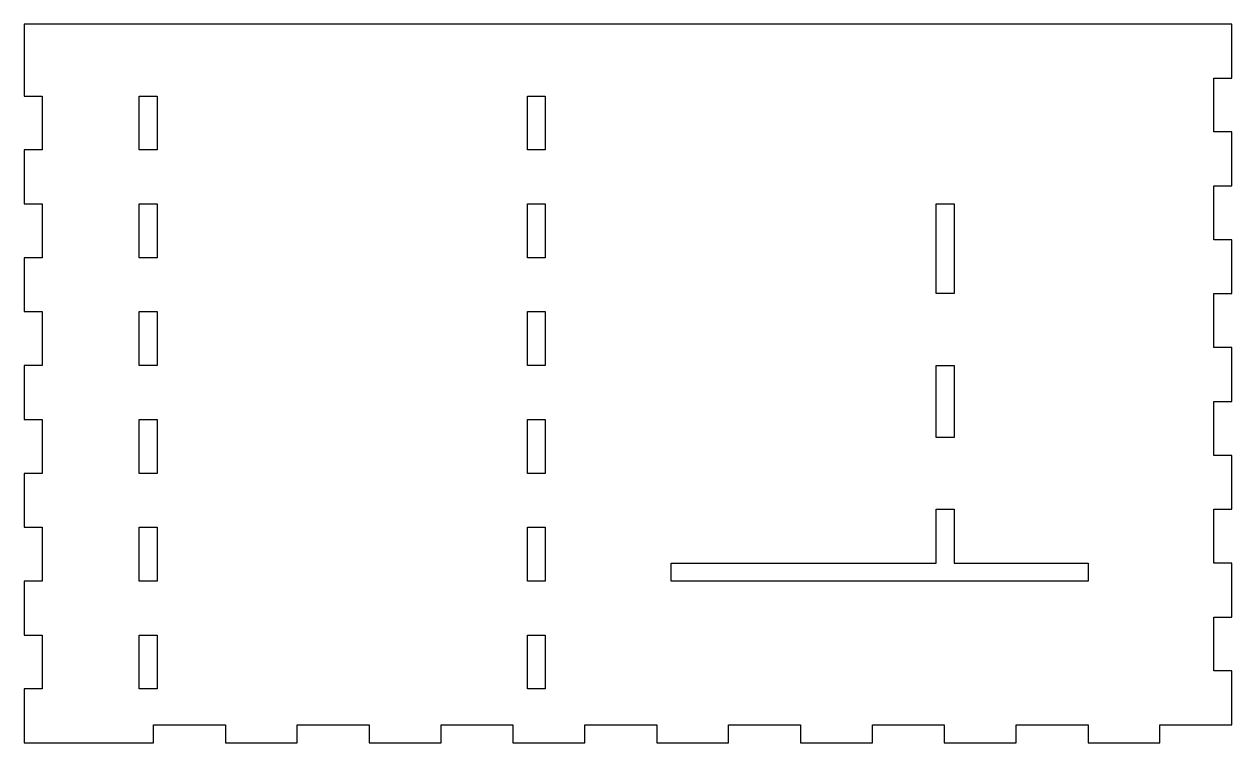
# Model space of a CAD drawing. Header units: millimetres. Extents: x -336 to 0, y 0 to 200.
import ezdxf

# ---------------------------------------------------------------- set-up
doc = ezdxf.new("R2010")
doc.units = ezdxf.units.MM

msp = doc.modelspace()

# ---------------------------------------------------------------- linework, layer by layer
for points in [[(0, 80), (-5, 80), (-5, 95), (0, 95), (0, 110), (-5, 110), (-5, 125), (0, 125), (0, 140), (-5, 140), (-5, 155), (0, 155), (0, 170), (-5, 170), (-5, 185), (0, 185), (0, 200), (-336, 200), (-336, 180), (-331, 180), (-331, 165), (-336, 165), (-336, 150), (-331, 150), (-331, 135), (-336, 135), (-336, 120), (-331, 120), (-331, 105), (-336, 105), (-336, 90), (-331, 90), (-331, 75), (-336, 75), (-336, 60), (-331, 60), (-331, 45), (-336, 45), (-336, 30), (-331, 30), (-331, 15), (-336, 15), (-336, 0), (-300, 0), (-300, 5), (-280, 5), (-280, 0), (-260, 0), (-260, 5), (-240, 5), (-240, 0), (-220, 0), (-220, 5), (-200, 5), (-200, 0), (-180, 0), (-180, 5), (-160, 5), (-160, 0), (-140, 0), (-140, 5), (-120, 5), (-120, 0), (-100, 0), (-100, 5), (-80, 5), (-80, 0), (-60, 0), (-60, 5), (-40, 5), (-40, 0), (-20, 0), (-20, 5), (0, 5), (0, 20), (-5, 20), (-5, 35), (0, 35), (0, 50), (-5, 50), (-5, 65), (0, 65)], [(-304, 165), (-304, 180), (-299, 180), (-299, 165)], [(-196, 165), (-196, 180), (-191, 180), (-191, 165)], [(-299, 135), (-304, 135), (-304, 150), (-299, 150)], [(-196, 135), (-196, 150), (-191, 150), (-191, 135)], [(-77.25, 150), (-77.25, 125), (-82.25, 125), (-82.25, 150)], [(-299, 105), (-304, 105), (-304, 120), (-299, 120)], [(-196, 105), (-196, 120), (-191, 120), (-191, 105)], [(-77.25, 105), (-77.25, 85), (-82.25, 85), (-82.25, 105)], [(-299, 75), (-304, 75), (-304, 90), (-299, 90)], [(-196, 75), (-196, 90), (-191, 90), (-191, 75)], [(-77.25, 65), (-77.25, 50), (-40, 50), (-40, 45), (-156, 45), (-156, 50), (-82.25, 50), (-82.25, 65)], [(-299, 45), (-304, 45), (-304, 60), (-299, 60)], [(-191, 60), (-191, 45), (-196, 45), (-196, 60)], [(-299, 15), (-304, 15), (-304, 30), (-299, 30)], [(-196, 30), (-191, 30), (-191, 15), (-196, 15)]]:
    msp.add_lwpolyline(points, close=True)

doc.saveas('drawing.dxf')
